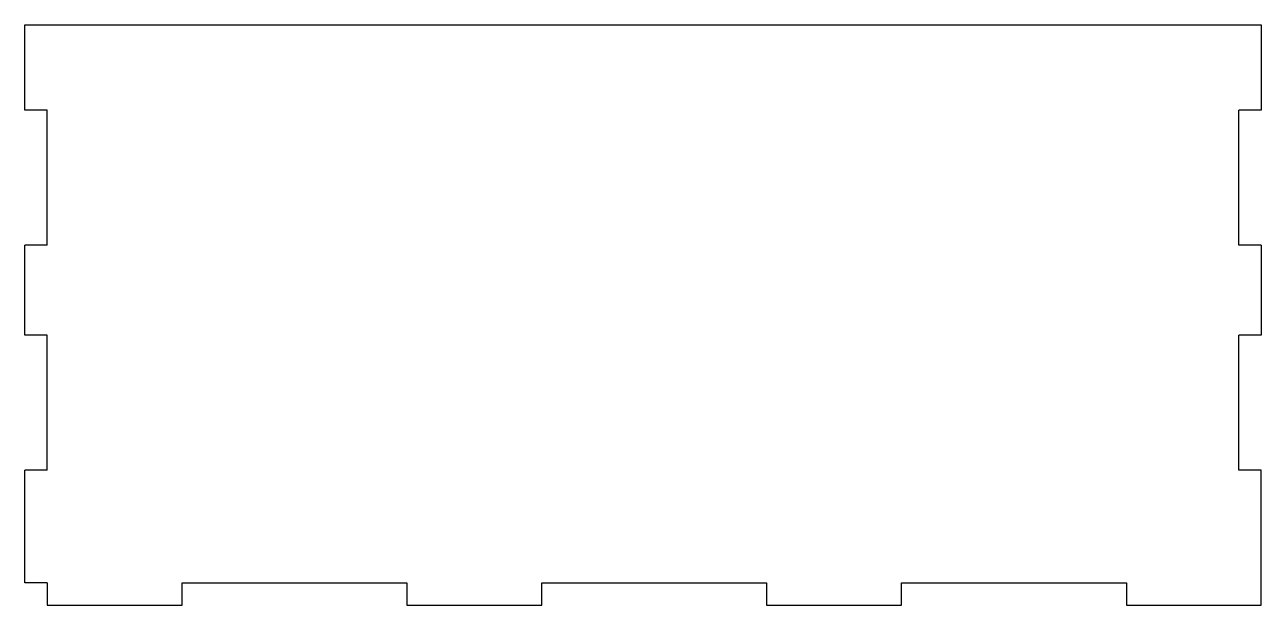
# Model space of a CAD drawing. Header units: millimetres. Extents: x 175 to 450, y -129 to 0.
import ezdxf

# ---------------------------------------------------------------- set-up
doc = ezdxf.new("R2010")
doc.units = ezdxf.units.MM

msp = doc.modelspace()

# ---------------------------------------------------------------- linework, layer by layer
at = {"color": 7, "linetype": 'Continuous', "lineweight": 25}
for p, q in [((175, -19), (175, 0)), ((175, 0), (450, 0)), ((450, 0), (450, -19)), ((180, -19), (175, -19)), ((180, -49), (180, -19)), ((450, -19), (445, -19)), ((445, -49), (445, -19)), ((175, -69), (175, -49)), ((180, -49), (175, -49)), ((450, -49), (445, -49)), ((450, -49), (450, -69)), ((180, -69), (175, -69)), ((180, -99), (180, -69)), ((450, -69), (445, -69)), ((445, -99), (445, -69)), ((175, -124), (175, -99)), ((180, -99), (175, -99)), ((450, -99), (445, -99)), ((450, -129), (450, -99)), ((180, -124), (175, -124)), ((180, -124), (180, -129)), ((210, -124), (260, -124)), ((210, -129), (210, -124)), ((260, -124), (260, -129)), ((290, -124), (340, -124)), ((290, -129), (290, -124)), ((340, -124), (340, -129)), ((370, -124), (420, -124)), ((370, -129), (370, -124)), ((420, -124), (420, -129)), ((180, -129), (210, -129)), ((260, -129), (290, -129)), ((340, -129), (370, -129)), ((420, -129), (450, -129))]:
    msp.add_line(p, q, dxfattribs=at)

doc.saveas('drawing.dxf')
